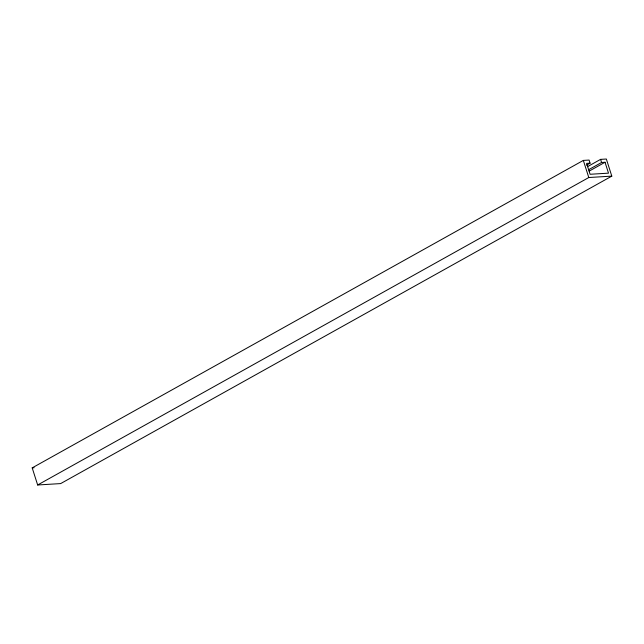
<?xml version="1.0" encoding="UTF-8"?>
<svg xmlns="http://www.w3.org/2000/svg" width="644" height="644" viewBox="0 0 644 644"><rect width="100%" height="100%" fill="white"/><g stroke="black" fill="none" stroke-linecap="round" stroke-linejoin="round"><path stroke-width="0.97" d="M587.425 166.707L600.586 159.366L606.342 159.02L611.8 176.126L60.665 483.588L37.658 484.98L32.2 467.874L583.335 160.412L589.083 160.066L590.073 163.173L586.563 165.138M588.415 169.823L601.585 162.481L605.03 162.264L608.508 173.156L590.097 174.274L586.628 163.383L590.073 163.173M589.236 171.079L605.03 162.264M37.658 484.98L588.793 177.527L611.8 176.126M32.2 467.874L34.116 467.761M600.586 159.366L601.585 162.481M583.335 160.412L588.793 177.527"/></g></svg>
